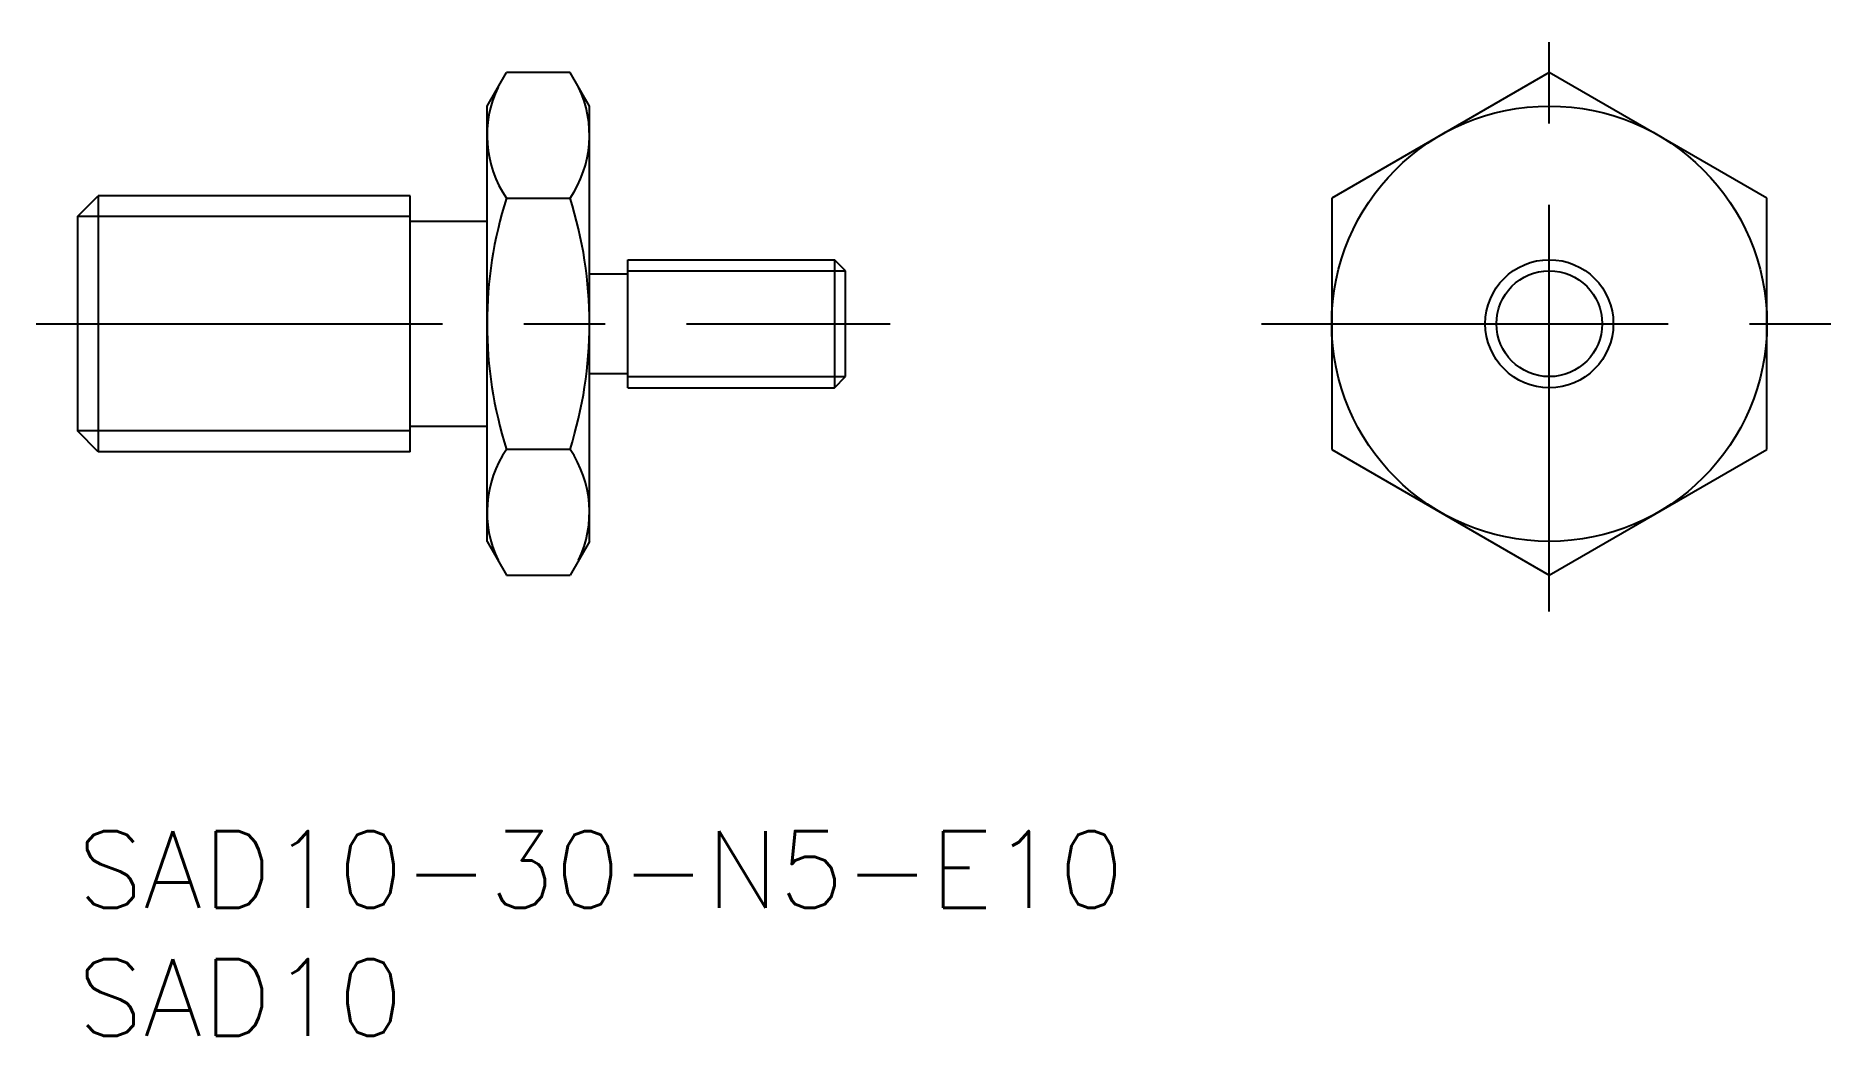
# Model space of a CAD drawing. Extents: x -1.6 to 68.7, y -8 to 31.
import ezdxf

# ---------------------------------------------------------------- set-up
doc = ezdxf.new("R2010")
doc.units = 0
doc.header["$LTSCALE"] = 0.5
doc.linetypes.add('CENTER', pattern=[50.8, 31.75, -6.35, 6.35, -6.35])
for name, color, linetype in [('MSM_CENTER', 1, 'CENTER'), ('MSM_CONTINUOUS', 7, 'CONTINUOUS'), ('MSM_NARROW', 5, 'CONTINUOUS'), ('MSM_PART_NUMBER', 7, 'CONTINUOUS')]:
    doc.layers.add(name, color=color, linetype=linetype)
doc.styles.get("Standard").update_dxf_attribs({"font": 'txt.shx', "height": 3, "bigfont": 'bigfont.shx'})

# ---------------------------------------------------------------- blocks, each defined once
blk = doc.blocks.new('*U10')
at = {"layer": 'MSM_PART_NUMBER'}
blk.add_text('SAD10-30-N5-E10', height=3, dxfattribs=at).set_placement((0, -3))
blk = doc.blocks.new('*U11')
at = {"layer": 'MSM_PART_NUMBER'}
blk.add_text('SAD10', height=3, dxfattribs=at).set_placement((0, -8))

msp = doc.modelspace()

# ---------------------------------------------------------------- linework, layer by layer
at = {"layer": 'MSM_CENTER'}
for p, q in [((57.488, 8.58), (57.488, 31.05)), ((-1.616, 19.815), (31.748, 19.815)), ((46.253, 19.815), (68.723, 19.815))]:
    msp.add_line(p, q, dxfattribs=at)
at = {"layer": 'MSM_CONTINUOUS'}
for p, q in [((16, 28.315), (16.759, 29.63)), ((19.241, 29.63), (16.759, 29.63)), ((20, 28.315), (19.241, 29.63)), ((57.488, 29.63), (48.988, 24.722)), ((65.988, 24.722), (57.488, 29.63)), ((16, 11.315), (16, 28.315)), ((20, 11.315), (20, 28.315)), ((0, 24.003), (0.812, 24.815)), ((0.812, 24.815), (0.812, 14.815)), ((13, 24.815), (0.812, 24.815)), ((13, 14.815), (13, 24.815)), ((16.759, 24.722), (19.241, 24.722)), ((48.988, 24.722), (48.988, 14.907)), ((65.988, 14.907), (65.988, 24.722)), ((0, 24.003), (0, 15.627)), ((13, 23.815), (16, 23.815)), ((21.5, 22.315), (29.567, 22.315)), ((21.5, 17.315), (21.5, 22.315)), ((30, 21.882), (29.567, 22.315)), ((29.567, 22.315), (29.567, 17.315)), ((30, 17.748), (30, 21.882)), ((20, 21.765), (21.5, 21.765)), ((20, 17.865), (21.5, 17.865)), ((29.567, 17.315), (30, 17.748)), ((21.5, 17.315), (29.567, 17.315)), ((0.812, 14.815), (0, 15.627)), ((13, 15.815), (16, 15.815)), ((13, 14.815), (0.812, 14.815)), ((19.241, 14.907), (16.759, 14.907)), ((48.988, 14.907), (57.488, 10)), ((57.488, 10), (65.988, 14.907)), ((16, 11.315), (16.759, 10)), ((20, 11.315), (19.241, 10)), ((16.759, 10), (19.241, 10))]:
    msp.add_line(p, q, dxfattribs=at)
for radius in [8.5, 2.5]:
    msp.add_circle((57.488, 19.815), radius, dxfattribs=at)
for centre, radius, start, end in [((20.345, 27.176), 4.345, 154.38425, 214.38425), ((15.655, 27.176), 4.345, 325.61575, 25.61575), ((32.241, 19.815), 16.241, 162.41205, 197.58795), ((3.759, 19.815), 16.241, 342.41205, 17.58795), ((20.345, 12.454), 4.345, 145.61575, 205.61575), ((15.655, 12.454), 4.345, 334.38425, 34.38425)]:
    msp.add_arc(centre, radius, start, end, dxfattribs=at)
at = {"layer": 'MSM_NARROW'}
for p, q in [((13, 24.003), (0, 24.003)), ((21.5, 21.882), (30, 21.882)), ((21.5, 17.748), (30, 17.748)), ((13, 15.627), (0, 15.627))]:
    msp.add_line(p, q, dxfattribs=at)
msp.add_circle((57.488, 19.815), 2.067, dxfattribs=at)

# ---------------------------------------------------------------- block references
at = {"layer": 'MSM_CONTINUOUS'}
for name in ['*U10', '*U11']:
    msp.add_blockref(name, (0, 0), dxfattribs=at)

doc.saveas('drawing.dxf')
